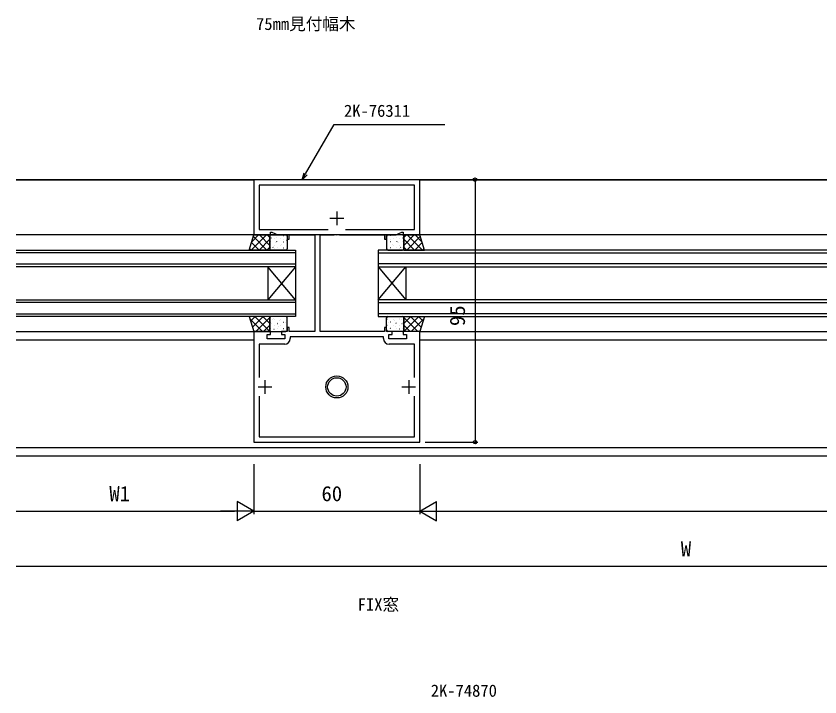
# Model space of a CAD drawing. Units: millimetres, scale not verified. Extents: x -437 to 438, y -681 to 679.
# Drawn here: x -118.7 to 172.1, y -394.4 to -148 of the extents above; entities that cross this region are included whole.
import ezdxf
from ezdxf.enums import TextEntityAlignment as Align

# ---------------------------------------------------------------- set-up
doc = ezdxf.new("R2010")
doc.units = ezdxf.units.MM
doc.header["$LTSCALE"] = 4
for name, color, linetype in [('0-1_USER1', 3, 'Continuous'), ('0-2_YKK_11', 7, 'Continuous'), ('0-3_YKK_12', 2, 'Continuous'), ('0-4_YKK_13', 4, 'Continuous'), ('0-6_YKK_D', 6, 'Continuous')]:
    doc.layers.add(name, color=color, linetype=linetype)
doc.styles.add('ＭＳ ゴシック', font='')
doc.styles.get('ＭＳ ゴシック').set_extended_font_data('MS Gothic')

msp = doc.modelspace()

# ---------------------------------------------------------------- linework, layer by layer
at = {"layer": '0-2_YKK_11'}
for p, q in [((-2.7, -218.7), (-2.7, -223.7)), ((-5.2, -221.2), (-0.2, -221.2)), ((-28.7, -279.7), (-28.7, -284.7)), ((23.3, -279.7), (23.3, -284.7)), ((-31.2, -282.2), (-26.2, -282.2)), ((20.8, -282.2), (25.8, -282.2))]:
    msp.add_line(p, q, dxfattribs=at)
for points in [[(27.3, -207.3), (-32.7, -207.3), (-32.7, -227.2), (-26.7, -227.2), (-26.7, -226.2), (-26.2, -226.2), (-24.055, -227.2), (-20.7, -227.2), (-20.7, -228.7), (-19.9, -228.7), (-19.9, -227.2), (-10.7, -227.2), (-10.7, -262.2), (-19.9, -262.2), (-19.9, -260.7), (-20.7, -260.7), (-20.7, -262.2), (-22.7, -262.2), (-22.7, -263.2), (-21.5, -263.2), (-21.5, -264.8), (-27.9, -264.8), (-27.9, -263.2), (-26.7, -263.2), (-26.7, -262.2), (-32.7, -262.2), (-32.7, -302.2), (27.3, -302.2), (27.3, -262.2), (21.3, -262.2), (21.3, -263.2), (22.5, -263.2), (22.5, -264.8), (16.1, -264.8), (16.1, -263.2), (17.3, -263.2), (17.3, -262.2), (15.3, -262.2), (15.3, -260.7), (14.5, -260.7)], [(0.466, -225.27), (18.228, -225.27), (18.378, -225.2), (22.8, -225.2), (22.95, -225.27), (25.37, -225.27), (25.37, -209.23), (-30.77, -209.23), (-30.77, -225.27), (-28.35, -225.27), (-28.2, -225.2), (-23.778, -225.2), (-23.628, -225.27), (-5.866, -225.27)], [(14.5, -260.7), (14.5, -262.2), (-8.7, -262.2), (-8.7, -227.2), (-3.658, -227.2), (-3.475, -227.08), (-2.925, -227.08), (-2.742, -227.2), (-2.658, -227.2), (-2.475, -227.08), (-1.925, -227.08), (-1.742, -227.2), (14.5, -227.2), (14.5, -228.7), (15.3, -228.7), (15.3, -227.2), (18.655, -227.2), (20.8, -226.2), (21.3, -226.2), (21.3, -227.2), (27.3, -227.2), (27.3, -207.3)], [(14.17, -264.73), (14.17, -264.13), (-19.57, -264.13), (-19.57, -264.73)], [(-21.57, -266.73), (-30.77, -266.73), (-30.77, -278.85)], [(25.37, -278.85), (25.37, -266.73), (16.17, -266.73)], [(-30.77, -285.55), (-30.77, -300.27), (25.37, -300.27), (25.37, -285.55)]]:
    msp.add_lwpolyline(points, dxfattribs=at)
for centre, start, end in [((-21.57, -264.73), 270.00001, 359.99999), ((16.17, -264.73), 180.00001, 269.99999)]:
    msp.add_arc(centre, 2, start, end, dxfattribs=at)
at = {"layer": '0-3_YKK_12'}
for p, q in [((-118.736, -207.2), (200.8, -207.2)), ((-32.624, -207.4), (-118.736, -207.4)), ((200.8, -207.4), (27.224, -207.4)), ((200.8, -227.2), (-118.736, -227.2)), ((-17.7, -233.7), (-118.736, -233.7)), ((12.3, -232.7), (12.3, -238.7)), ((200.8, -232.7), (12.3, -232.7)), ((12.3, -233.7), (200.8, -233.7)), ((-118.736, -237.7), (-17.7, -237.7)), ((200.8, -237.7), (12.3, -237.7)), ((-27.7, -238.7), (-27.7, -250.7)), ((-17.7, -238.7), (-27.7, -250.7)), ((-17.7, -250.7), (-27.7, -238.7)), ((-17.7, -238.7), (-17.7, -250.7)), ((12.3, -238.7), (200.8, -238.7)), ((12.3, -238.7), (12.3, -250.7)), ((12.3, -238.7), (22.3, -250.7)), ((12.3, -250.7), (22.3, -238.7)), ((22.3, -238.7), (22.3, -250.7)), ((-17.7, -251.7), (-118.736, -251.7)), ((12.3, -250.7), (12.3, -256.7)), ((200.8, -250.7), (12.3, -250.7)), ((12.3, -251.7), (200.8, -251.7)), ((-118.736, -255.7), (-17.7, -255.7)), ((200.8, -255.7), (12.3, -255.7)), ((12.3, -256.7), (200.8, -256.7)), ((-118.736, -262.2), (-32.7, -262.2)), ((27.3, -262.2), (200.8, -262.2)), ((-118.736, -265.2), (-32.7, -265.2)), ((27.3, -265.2), (200.8, -265.2)), ((200.8, -304.2), (-118.736, -304.2)), ((200.8, -307.2), (-118.736, -307.2))]:
    msp.add_line(p, q, dxfattribs=at)
for points in [[(-118.736, -232.7), (-17.7, -232.7), (-17.7, -238.7), (-118.736, -238.7)], [(-118.736, -250.7), (-17.7, -250.7), (-17.7, -256.7), (-118.736, -256.7)]]:
    msp.add_lwpolyline(points, dxfattribs=at)
at = {"layer": '0-4_YKK_13'}
for p, q in [((-28.165, -227.2), (-33.665, -232.7)), ((-30.994, -227.2), (-33.486, -229.692)), ((-32.898, -227.829), (-28.028, -232.7)), ((-26.915, -228.779), (-30.837, -232.7)), ((-30.699, -227.2), (-26.915, -230.984)), ((-27.871, -227.2), (-26.915, -228.156)), ((-26.915, -232.2), (-26.915, -227.7)), ((-26.62, -227.415), (-26.582, -227.415)), ((-26.62, -229.658), (-26.582, -229.658)), ((-26.496, -227.381), (-26.488, -227.383)), ((-26.485, -228.298), (-26.422, -228.339)), ((-26.415, -227.2), (-21.2, -227.2)), ((-25.409, -228.626), (-25.371, -228.626)), ((-24.468, -229.633), (-24.405, -229.674)), ((-24.438, -228.109), (-24.431, -228.112)), ((-24.34, -227.415), (-24.302, -227.415)), ((-24.34, -229.658), (-24.302, -229.658)), ((-23.129, -228.626), (-23.091, -228.626)), ((-22.098, -228.938), (-22.091, -228.94)), ((-22.06, -227.415), (-22.022, -227.415)), ((-22.06, -229.658), (-22.022, -229.658)), ((-20.866, -229.079), (-20.803, -229.12)), ((-20.849, -228.626), (-20.811, -228.626)), ((-20.7, -227.7), (-20.7, -232.2)), ((15.3, -227.7), (15.3, -232.2)), ((15.466, -229.079), (15.403, -229.12)), ((15.449, -228.626), (15.411, -228.626)), ((21.015, -227.2), (15.8, -227.2)), ((16.66, -227.415), (16.622, -227.415)), ((16.66, -229.658), (16.622, -229.658)), ((16.698, -228.938), (16.691, -228.94)), ((17.729, -228.626), (17.691, -228.626)), ((18.94, -227.415), (18.902, -227.415)), ((18.94, -229.658), (18.902, -229.658)), ((19.068, -229.633), (19.005, -229.674)), ((19.038, -228.109), (19.031, -228.112)), ((20.009, -228.626), (19.971, -228.626)), ((21.085, -228.298), (21.022, -228.339)), ((21.096, -227.381), (21.088, -227.383)), ((21.22, -227.415), (21.182, -227.415)), ((21.22, -229.658), (21.182, -229.658)), ((25.299, -227.2), (21.515, -230.984)), ((22.471, -227.2), (21.515, -228.156)), ((21.515, -232.2), (21.515, -227.7)), ((21.515, -228.779), (25.437, -232.7)), ((27.498, -227.829), (22.628, -232.7)), ((22.765, -227.2), (28.265, -232.7)), ((25.594, -227.2), (28.086, -229.692)), ((-34.254, -232.13), (-33.684, -232.7)), ((-33.576, -229.98), (-30.856, -232.7)), ((-26.915, -231.607), (-28.008, -232.7)), ((-26.62, -231.9), (-26.582, -231.9)), ((-25.822, -231.675), (-25.759, -231.717)), ((-25.409, -230.869), (-25.371, -230.869)), ((-25.372, -232.04), (-25.365, -232.043)), ((-24.887, -230.081), (-24.88, -230.083)), ((-24.34, -231.9), (-24.302, -231.9)), ((-23.129, -230.869), (-23.091, -230.869)), ((-22.83, -230.809), (-22.823, -230.812)), ((-22.06, -231.9), (-22.022, -231.9)), ((-20.849, -230.869), (-20.811, -230.869)), ((15.449, -230.869), (15.411, -230.869)), ((16.66, -231.9), (16.622, -231.9)), ((17.43, -230.809), (17.423, -230.812)), ((17.729, -230.869), (17.691, -230.869)), ((18.94, -231.9), (18.902, -231.9)), ((19.487, -230.081), (19.48, -230.083)), ((19.972, -232.04), (19.965, -232.043)), ((20.009, -230.869), (19.971, -230.869)), ((20.422, -231.675), (20.359, -231.717)), ((21.22, -231.9), (21.182, -231.9)), ((21.515, -231.607), (22.608, -232.7)), ((28.176, -229.98), (25.456, -232.7)), ((28.854, -232.13), (28.284, -232.7)), ((-21.2, -232.7), (-26.415, -232.7)), ((15.8, -232.7), (21.015, -232.7)), ((-34.108, -257.732), (-29.64, -262.2)), ((-32.209, -256.7), (-33.901, -258.391)), ((-29.381, -256.7), (-33.223, -260.542)), ((-32.312, -256.7), (-26.915, -262.097)), ((-26.915, -257.063), (-32.052, -262.2)), ((-29.483, -256.7), (-26.915, -259.268)), ((-26.915, -257.2), (-26.915, -261.7)), ((-21.2, -256.7), (-26.415, -256.7)), ((-26.134, -257.914), (-26.071, -257.955)), ((-25.544, -257.548), (-25.537, -257.55)), ((-25.409, -257.779), (-25.371, -257.779)), ((-23.452, -258.289), (-23.445, -258.291)), ((-23.129, -257.779), (-23.091, -257.779)), ((-20.849, -257.779), (-20.811, -257.779)), ((-20.7, -261.7), (-20.7, -257.2)), ((15.3, -261.7), (15.3, -257.2)), ((15.449, -257.779), (15.411, -257.779)), ((15.8, -256.7), (21.015, -256.7)), ((17.729, -257.779), (17.691, -257.779)), ((18.052, -258.289), (18.045, -258.291)), ((20.009, -257.779), (19.971, -257.779)), ((20.144, -257.548), (20.137, -257.55)), ((20.734, -257.914), (20.671, -257.955)), ((26.912, -256.7), (21.515, -262.097)), ((24.083, -256.7), (21.515, -259.268)), ((21.515, -257.063), (26.652, -262.2)), ((21.515, -257.2), (21.515, -261.7)), ((23.981, -256.7), (27.823, -260.542)), ((28.708, -257.732), (24.24, -262.2)), ((26.809, -256.7), (28.501, -258.391)), ((-26.915, -259.891), (-29.224, -262.2)), ((-26.726, -261.391), (-26.718, -261.393)), ((-26.62, -258.81), (-26.582, -258.81)), ((-26.62, -261.053), (-26.582, -261.053)), ((-26.276, -259.419), (-26.269, -259.422)), ((-25.471, -261.291), (-25.408, -261.333)), ((-25.409, -260.021), (-25.371, -260.021)), ((-24.34, -258.81), (-24.302, -258.81)), ((-24.34, -261.053), (-24.302, -261.053)), ((-24.117, -259.249), (-24.054, -259.29)), ((-23.936, -260.248), (-23.929, -260.25)), ((-23.129, -260.021), (-23.091, -260.021)), ((-22.06, -258.81), (-22.022, -258.81)), ((-22.06, -261.053), (-22.022, -261.053)), ((-21.844, -260.989), (-21.837, -260.991)), ((-21.394, -259.017), (-21.387, -259.02)), ((-20.849, -260.021), (-20.811, -260.021)), ((15.449, -260.021), (15.411, -260.021)), ((15.994, -259.017), (15.987, -259.02)), ((16.444, -260.989), (16.437, -260.991)), ((16.66, -258.81), (16.622, -258.81)), ((16.66, -261.053), (16.622, -261.053)), ((17.729, -260.021), (17.691, -260.021)), ((18.536, -260.248), (18.529, -260.25)), ((18.717, -259.249), (18.654, -259.29)), ((18.94, -258.81), (18.902, -258.81)), ((18.94, -261.053), (18.902, -261.053)), ((20.009, -260.021), (19.971, -260.021)), ((20.071, -261.291), (20.008, -261.333)), ((20.876, -259.419), (20.869, -259.422)), ((21.22, -258.81), (21.182, -258.81)), ((21.22, -261.053), (21.182, -261.053)), ((21.326, -261.391), (21.318, -261.393)), ((21.515, -259.891), (23.824, -262.2)), ((-32.806, -261.862), (-32.469, -262.2)), ((-26.415, -262.2), (-21.2, -262.2)), ((-24.668, -262.119), (-24.661, -262.122)), ((21.015, -262.2), (15.8, -262.2)), ((19.268, -262.119), (19.261, -262.122)), ((27.406, -261.862), (27.069, -262.2))]:
    msp.add_line(p, q, dxfattribs=at)
for points in [[(-32.7, -227.2), (-26.915, -227.2), (-26.915, -232.7), (-34.434, -232.7)], [(27.3, -227.2), (21.515, -227.2), (21.515, -232.7), (29.034, -232.7)], [(-32.7, -262.2), (-26.915, -262.2), (-26.915, -256.7), (-34.434, -256.7)], [(27.3, -262.2), (21.515, -262.2), (21.515, -256.7), (29.034, -256.7)]]:
    msp.add_lwpolyline(points, close=True, dxfattribs=at)
for radius in [4, 3.32]:
    msp.add_circle((-2.7, -282.2), radius, dxfattribs=at)
for centre, start, end in [((-26.415, -227.7), 90, 180), ((-21.2, -227.7), 0, 90), ((15.8, -227.7), 90, 180), ((21.015, -227.7), 0, 90), ((-26.415, -232.2), 180, 270), ((-21.2, -232.2), 270, 0), ((15.8, -232.2), 180, 270), ((21.015, -232.2), 270, 0), ((-26.415, -257.2), 90, 180), ((-21.2, -257.2), 0, 90), ((15.8, -257.2), 90, 180), ((21.015, -257.2), 0, 90), ((-26.415, -261.7), 180, 270), ((-21.2, -261.7), 270, 0), ((15.8, -261.7), 180, 270), ((21.015, -261.7), 270, 0)]:
    msp.add_arc(centre, 0.5, start, end, dxfattribs=at)
at = {"layer": '0-6_YKK_D'}
for p, q in [((29.3, -207.2), (48.3, -207.2)), ((47.3, -207.2), (47.3, -302.2)), ((29.3, -302.2), (48.3, -302.2)), ((-32.7, -310.2), (-32.7, -328.2)), ((-32.7, -310.2), (-32.7, -328.2)), ((27.3, -310.2), (27.3, -328.2)), ((27.3, -310.2), (27.3, -328.2)), ((-32.7, -327.2), (-38.762, -323.7)), ((-38.762, -323.7), (-38.762, -330.7)), ((27.3, -327.2), (33.362, -323.7)), ((33.362, -330.7), (33.362, -323.7)), ((-118.736, -327.2), (-39.7, -327.2)), ((-32.7, -327.2), (-44.824, -327.2)), ((-32.7, -327.2), (-38.762, -330.7)), ((-32.7, -327.2), (27.3, -327.2)), ((27.3, -327.2), (33.362, -330.7)), ((27.3, -327.2), (39.424, -327.2)), ((34.3, -327.2), (370.3, -327.2)), ((370.3, -347.2), (-118.736, -347.2))]:
    msp.add_line(p, q, dxfattribs=at)
for points in [[(-15.261, -207.301), (-13.986, -205.093), (-3.714, -187.301), (36.365, -187.301)], [(-13.394, -205.435), (-15.261, -207.301), (-14.577, -204.751)]]:
    msp.add_lwpolyline(points, dxfattribs=at)
for centre in [(47.3, -207.2), (47.3, -302.2)]:
    msp.add_circle(centre, 0.637, dxfattribs=at)

# ---------------------------------------------------------------- texts
at = {"layer": '0-1_USER1', "style": 'ＭＳ ゴシック'}
for s, p in [('75㎜見付幅木', (-31.933, -154.382)), ('FIX窓', (4.834, -364.456))]:
    msp.add_text(s, height=4.399, dxfattribs=at).set_placement(p, align=Align.BOTTOM_LEFT)
at = {"layer": '0-6_YKK_D', "style": 'ＭＳ ゴシック'}
for s, height, p in [('2K-76311', 4.399, (-0.107, -185.801)), ('W1', 5.499, (-85.013, -325.2)), ('60', 5.499, (-8.261, -325.2)), ('W', 5.499, (121.734, -345.2)), ('2K-74870', 4.399, (31.274, -395.609))]:
    msp.add_text(s, height=height, dxfattribs=at).set_placement(p, align=Align.BOTTOM_LEFT)
msp.add_text('95', height=5.499, rotation=90, dxfattribs=at).set_placement((45.3, -260.176), align=Align.BOTTOM_LEFT)

doc.saveas('drawing.dxf')
